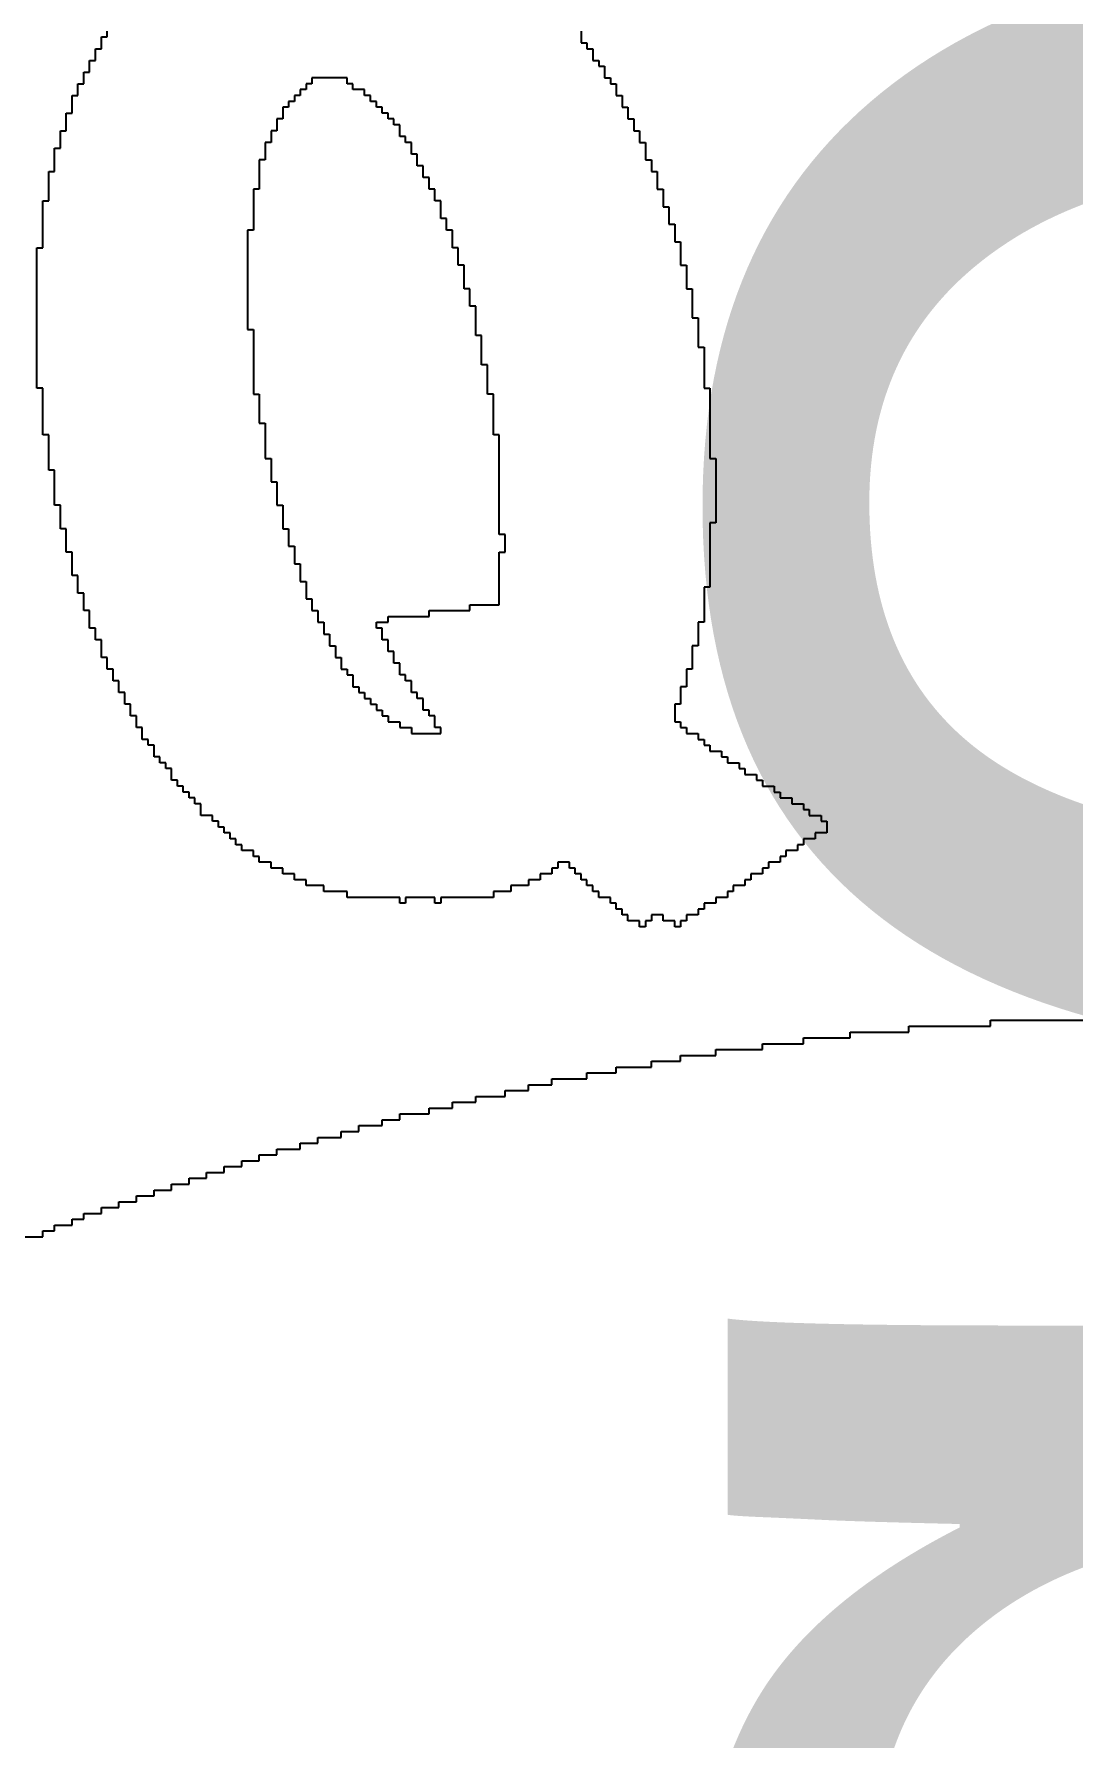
# Model space of a CAD drawing. Header units: millimetres. Extents: x 38.3 to 116.8, y 314 to 397.1.
# Drawn here: x 96.796 to 98.56, y 382.989 to 385.881 of the extents above; entities that cross this region are included whole.
import ezdxf

# ---------------------------------------------------------------- set-up
doc = ezdxf.new("R2010")
doc.units = ezdxf.units.MM
doc.layers.add('BottomOverlay', color=54, linetype='Continuous')
doc.layers.add('TopOverlay', color=2, linetype='Continuous')

# ---------------------------------------------------------------- blocks, each defined once
blk = doc.blocks.new('4S6TMP_L____85')
at = {"layer": 'TopOverlay'}
for p, q in [((-2.0128, 7.1619), (-2.0128, 7.1718)), ((-1.2081, 7.1718), (-1.2081, 7.1619)), ((-2.0227, 7.1519), (-2.0227, 7.1619)), ((-2.0227, 7.1619), (-2.0128, 7.1619)), ((-2.0227, 7.142), (-2.0227, 7.1519)), ((-1.2081, 7.1619), (-1.2081, 7.1519)), ((-1.2081, 7.1519), (-1.1982, 7.1519)), ((-1.1982, 7.1519), (-1.1982, 7.142)), ((-2.0426, 7.1122), (-2.0426, 7.1221)), ((-2.0426, 7.1221), (-2.0326, 7.1221)), ((-2.0326, 7.1321), (-2.0326, 7.142)), ((-2.0326, 7.142), (-2.0227, 7.142)), ((-2.0326, 7.1221), (-2.0326, 7.1321)), ((-1.1982, 7.142), (-1.1883, 7.142)), ((-1.1883, 7.142), (-1.1883, 7.1321)), ((-1.1883, 7.1321), (-1.1883, 7.1221)), ((-1.1883, 7.1221), (-1.1783, 7.1221)), ((-1.1783, 7.1221), (-1.1783, 7.1122)), ((-2.0525, 7.0923), (-2.0525, 7.1023)), ((-2.0525, 7.1023), (-2.0426, 7.1023)), ((-2.0525, 7.0824), (-2.0525, 7.0923)), ((-2.0426, 7.1023), (-2.0426, 7.1122)), ((-1.6055, 7.0923), (-1.6651, 7.0923)), ((-1.6651, 7.0923), (-1.6651, 7.0824)), ((-1.6055, 7.0824), (-1.6055, 7.0923)), ((-1.1783, 7.1122), (-1.1684, 7.1122)), ((-1.1684, 7.1122), (-1.1684, 7.1023)), ((-1.1684, 7.1023), (-1.1684, 7.0923)), ((-1.1684, 7.0923), (-1.1585, 7.0923)), ((-1.1585, 7.0923), (-1.1585, 7.0824)), ((-2.0724, 7.0526), (-2.0724, 7.0625)), ((-2.0724, 7.0625), (-2.0624, 7.0625)), ((-2.0624, 7.0725), (-2.0624, 7.0824)), ((-2.0624, 7.0824), (-2.0525, 7.0824)), ((-2.0624, 7.0625), (-2.0624, 7.0725)), ((-1.685, 7.0625), (-1.6949, 7.0625)), ((-1.6949, 7.0625), (-1.6949, 7.0526)), ((-1.675, 7.0725), (-1.685, 7.0725)), ((-1.685, 7.0725), (-1.685, 7.0625)), ((-1.6651, 7.0824), (-1.675, 7.0824)), ((-1.675, 7.0824), (-1.675, 7.0725)), ((-1.5955, 7.0824), (-1.6055, 7.0824)), ((-1.5955, 7.0725), (-1.5955, 7.0824)), ((-1.5757, 7.0725), (-1.5955, 7.0725)), ((-1.5757, 7.0625), (-1.5757, 7.0725)), ((-1.5657, 7.0625), (-1.5757, 7.0625)), ((-1.5657, 7.0526), (-1.5657, 7.0625)), ((-1.1585, 7.0824), (-1.1485, 7.0824)), ((-1.1485, 7.0824), (-1.1485, 7.0725)), ((-1.1485, 7.0725), (-1.1485, 7.0625)), ((-1.1485, 7.0625), (-1.1386, 7.0625)), ((-1.1386, 7.0625), (-1.1386, 7.0526)), ((-2.0823, 7.0228), (-2.0823, 7.0327)), ((-2.0823, 7.0327), (-2.0724, 7.0327)), ((-2.0724, 7.0427), (-2.0724, 7.0526)), ((-2.0724, 7.0327), (-2.0724, 7.0427)), ((-1.7048, 7.0427), (-1.7148, 7.0427)), ((-1.7148, 7.0427), (-1.7148, 7.0327)), ((-1.7148, 7.0327), (-1.7148, 7.0228)), ((-1.6949, 7.0526), (-1.7048, 7.0526)), ((-1.7048, 7.0526), (-1.7048, 7.0427)), ((-1.5558, 7.0526), (-1.5657, 7.0526)), ((-1.5558, 7.0427), (-1.5558, 7.0526)), ((-1.5459, 7.0427), (-1.5558, 7.0427)), ((-1.5459, 7.0327), (-1.5459, 7.0427)), ((-1.5359, 7.0327), (-1.5459, 7.0327)), ((-1.5359, 7.0228), (-1.5359, 7.0327)), ((-1.1386, 7.0526), (-1.1386, 7.0427)), ((-1.1386, 7.0427), (-1.1287, 7.0427)), ((-1.1287, 7.0427), (-1.1287, 7.0327)), ((-1.1287, 7.0327), (-1.1287, 7.0228)), ((-2.0922, 6.993), (-2.0922, 7.0029)), ((-2.0922, 7.0029), (-2.0823, 7.0029)), ((-2.0823, 7.0129), (-2.0823, 7.0228)), ((-2.0823, 7.0029), (-2.0823, 7.0129)), ((-1.7247, 7.0029), (-1.7346, 7.0029)), ((-1.7346, 7.0029), (-1.7346, 6.993)), ((-1.7148, 7.0228), (-1.7247, 7.0228)), ((-1.7247, 7.0228), (-1.7247, 7.0129)), ((-1.7247, 7.0129), (-1.7247, 7.0029)), ((-1.526, 7.0228), (-1.5359, 7.0228)), ((-1.526, 7.0129), (-1.526, 7.0228)), ((-1.5161, 7.0129), (-1.526, 7.0129)), ((-1.5161, 7.0029), (-1.5161, 7.0129)), ((-1.5161, 6.993), (-1.5161, 7.0029)), ((-1.1287, 7.0228), (-1.1187, 7.0228)), ((-1.1187, 7.0228), (-1.1187, 7.0129)), ((-1.1187, 7.0129), (-1.1187, 7.0029)), ((-1.1187, 7.0029), (-1.1088, 7.0029)), ((-1.1088, 7.0029), (-1.1088, 6.993)), ((-2.1022, 6.9632), (-2.1022, 6.9731)), ((-2.1022, 6.9731), (-2.0922, 6.9731)), ((-2.0922, 6.9831), (-2.0922, 6.993)), ((-2.0922, 6.9731), (-2.0922, 6.9831)), ((-1.7346, 6.9831), (-1.7446, 6.9831)), ((-1.7446, 6.9831), (-1.7446, 6.9731)), ((-1.7446, 6.9731), (-1.7446, 6.9632)), ((-1.7346, 6.993), (-1.7346, 6.9831)), ((-1.5061, 6.993), (-1.5161, 6.993)), ((-1.5061, 6.9831), (-1.5061, 6.993)), ((-1.4962, 6.9831), (-1.5061, 6.9831)), ((-1.4962, 6.9731), (-1.4962, 6.9831)), ((-1.4962, 6.9632), (-1.4962, 6.9731)), ((-1.1088, 6.993), (-1.1088, 6.9831)), ((-1.1088, 6.9831), (-1.0989, 6.9831)), ((-1.0989, 6.9831), (-1.0989, 6.9731)), ((-1.0989, 6.9731), (-1.0989, 6.9632)), ((-2.1022, 6.9533), (-2.1022, 6.9632)), ((-2.1022, 6.9433), (-2.1022, 6.9533)), ((-2.1022, 6.9334), (-2.1022, 6.9433)), ((-1.7446, 6.9533), (-1.7545, 6.9533)), ((-1.7545, 6.9533), (-1.7545, 6.9433)), ((-1.7545, 6.9433), (-1.7545, 6.9334)), ((-1.7446, 6.9632), (-1.7446, 6.9533)), ((-1.4863, 6.9632), (-1.4962, 6.9632)), ((-1.4863, 6.9533), (-1.4863, 6.9632)), ((-1.4863, 6.9433), (-1.4863, 6.9533)), ((-1.4763, 6.9433), (-1.4863, 6.9433)), ((-1.4763, 6.9334), (-1.4763, 6.9433)), ((-1.0989, 6.9632), (-1.0989, 6.9533)), ((-1.0989, 6.9533), (-1.0889, 6.9533)), ((-1.0889, 6.9533), (-1.0889, 6.9433)), ((-1.0889, 6.9433), (-1.0889, 6.9334)), ((-2.1121, 6.9235), (-2.1121, 6.9334)), ((-2.1121, 6.9334), (-2.1022, 6.9334)), ((-2.1121, 6.9135), (-2.1121, 6.9235)), ((-2.1121, 6.9036), (-2.1121, 6.9135)), ((-1.7545, 6.9334), (-1.7545, 6.9235)), ((-1.7545, 6.9235), (-1.7545, 6.9135)), ((-1.7545, 6.9135), (-1.7545, 6.9036)), ((-1.4763, 6.9235), (-1.4763, 6.9334)), ((-1.4664, 6.9235), (-1.4763, 6.9235)), ((-1.4664, 6.9135), (-1.4664, 6.9235)), ((-1.4664, 6.9036), (-1.4664, 6.9135)), ((-1.0889, 6.9334), (-1.079, 6.9334)), ((-1.079, 6.9334), (-1.079, 6.9235)), ((-1.079, 6.9235), (-1.079, 6.9135)), ((-1.079, 6.9135), (-1.079, 6.9036)), ((-2.122, 6.8738), (-2.122, 6.8837)), ((-2.122, 6.8837), (-2.1121, 6.8837)), ((-2.1121, 6.8937), (-2.1121, 6.9036)), ((-2.1121, 6.8837), (-2.1121, 6.8937)), ((-1.7545, 6.9036), (-1.7644, 6.9036)), ((-1.7644, 6.9036), (-1.7644, 6.8937)), ((-1.7644, 6.8937), (-1.7644, 6.8837)), ((-1.7644, 6.8837), (-1.7644, 6.8738)), ((-1.4565, 6.9036), (-1.4664, 6.9036)), ((-1.4565, 6.8937), (-1.4565, 6.9036)), ((-1.4565, 6.8837), (-1.4565, 6.8937)), ((-1.4465, 6.8837), (-1.4565, 6.8837)), ((-1.4465, 6.8738), (-1.4465, 6.8837)), ((-1.079, 6.9036), (-1.0691, 6.9036)), ((-1.0691, 6.9036), (-1.0691, 6.8937)), ((-1.0691, 6.8937), (-1.0691, 6.8837)), ((-1.0691, 6.8837), (-1.0691, 6.8738)), ((-2.122, 6.8639), (-2.122, 6.8738)), ((-2.122, 6.8539), (-2.122, 6.8639)), ((-2.122, 6.844), (-2.122, 6.8539)), ((-1.7644, 6.8738), (-1.7644, 6.8639)), ((-1.7644, 6.8639), (-1.7644, 6.8539)), ((-1.7644, 6.8539), (-1.7644, 6.844)), ((-1.4465, 6.8639), (-1.4465, 6.8738)), ((-1.4465, 6.8539), (-1.4465, 6.8639)), ((-1.4366, 6.8539), (-1.4465, 6.8539)), ((-1.4366, 6.844), (-1.4366, 6.8539)), ((-1.0691, 6.8738), (-1.0591, 6.8738)), ((-1.0591, 6.8738), (-1.0591, 6.8639)), ((-1.0591, 6.8639), (-1.0591, 6.8539)), ((-1.0591, 6.8539), (-1.0591, 6.844)), ((-2.122, 6.8341), (-2.122, 6.844)), ((-2.122, 6.8241), (-2.122, 6.8341)), ((-1.7644, 6.8341), (-1.7744, 6.8341)), ((-1.7744, 6.8341), (-1.7744, 6.8241)), ((-1.7644, 6.844), (-1.7644, 6.8341)), ((-1.4366, 6.8341), (-1.4366, 6.844)), ((-1.4267, 6.8341), (-1.4366, 6.8341)), ((-1.4267, 6.8241), (-1.4267, 6.8341)), ((-1.0591, 6.844), (-1.0492, 6.844)), ((-1.0492, 6.844), (-1.0492, 6.8341)), ((-1.0492, 6.8341), (-1.0492, 6.8241)), ((-2.132, 6.7943), (-2.132, 6.8043)), ((-2.132, 6.8043), (-2.122, 6.8043)), ((-2.122, 6.8142), (-2.122, 6.8241)), ((-2.122, 6.8043), (-2.122, 6.8142)), ((-1.7744, 6.8241), (-1.7744, 6.8142)), ((-1.7744, 6.8142), (-1.7744, 6.8043)), ((-1.7744, 6.8043), (-1.7744, 6.7943)), ((-1.4267, 6.8142), (-1.4267, 6.8241)), ((-1.4267, 6.8043), (-1.4267, 6.8142)), ((-1.4167, 6.8043), (-1.4267, 6.8043)), ((-1.4167, 6.7943), (-1.4167, 6.8043)), ((-1.0492, 6.8241), (-1.0492, 6.8142)), ((-1.0492, 6.8142), (-1.0392, 6.8142)), ((-1.0392, 6.8142), (-1.0392, 6.8043)), ((-1.0392, 6.8043), (-1.0392, 6.7943)), ((-2.132, 6.7844), (-2.132, 6.7943)), ((-2.132, 6.7745), (-2.132, 6.7844)), ((-2.132, 6.7645), (-2.132, 6.7745)), ((-1.7744, 6.7943), (-1.7744, 6.7844)), ((-1.7744, 6.7844), (-1.7744, 6.7745)), ((-1.7744, 6.7745), (-1.7744, 6.7645)), ((-1.4167, 6.7844), (-1.4167, 6.7943)), ((-1.4167, 6.7745), (-1.4167, 6.7844)), ((-1.4068, 6.7745), (-1.4167, 6.7745)), ((-1.4068, 6.7645), (-1.4068, 6.7745)), ((-1.0392, 6.7943), (-1.0392, 6.7844)), ((-1.0392, 6.7844), (-1.0392, 6.7745)), ((-1.0392, 6.7745), (-1.0293, 6.7745)), ((-1.0293, 6.7745), (-1.0293, 6.7645)), ((-2.132, 6.7546), (-2.132, 6.7645)), ((-2.132, 6.7446), (-2.132, 6.7546)), ((-2.132, 6.7347), (-2.132, 6.7446)), ((-1.7744, 6.7645), (-1.7744, 6.7546)), ((-1.7744, 6.7546), (-1.7744, 6.7446)), ((-1.7744, 6.7446), (-1.7744, 6.7347)), ((-1.4068, 6.7546), (-1.4068, 6.7645)), ((-1.4068, 6.7446), (-1.4068, 6.7546)), ((-1.4068, 6.7347), (-1.4068, 6.7446)), ((-1.0293, 6.7645), (-1.0293, 6.7546)), ((-1.0293, 6.7546), (-1.0293, 6.7446)), ((-1.0293, 6.7446), (-1.0293, 6.7347)), ((-2.132, 6.7248), (-2.132, 6.7347)), ((-2.132, 6.7148), (-2.132, 6.7248)), ((-2.132, 6.7049), (-2.132, 6.7148)), ((-1.7744, 6.7347), (-1.7744, 6.7248)), ((-1.7744, 6.7248), (-1.7744, 6.7148)), ((-1.7744, 6.7148), (-1.7744, 6.7049)), ((-1.3969, 6.7347), (-1.4068, 6.7347)), ((-1.3969, 6.7248), (-1.3969, 6.7347)), ((-1.3969, 6.7148), (-1.3969, 6.7248)), ((-1.3969, 6.7049), (-1.3969, 6.7148)), ((-1.0293, 6.7347), (-1.0194, 6.7347)), ((-1.0194, 6.7347), (-1.0194, 6.7248)), ((-1.0194, 6.7248), (-1.0194, 6.7148)), ((-1.0194, 6.7148), (-1.0194, 6.7049)), ((-2.132, 6.695), (-2.132, 6.7049)), ((-2.132, 6.685), (-2.132, 6.695)), ((-2.132, 6.6751), (-2.132, 6.685)), ((-1.7744, 6.7049), (-1.7744, 6.695)), ((-1.7744, 6.695), (-1.7744, 6.685)), ((-1.7744, 6.685), (-1.7744, 6.6751)), ((-1.3869, 6.7049), (-1.3969, 6.7049)), ((-1.3869, 6.695), (-1.3869, 6.7049)), ((-1.3869, 6.685), (-1.3869, 6.695)), ((-1.3869, 6.6751), (-1.3869, 6.685)), ((-1.0194, 6.7049), (-1.0194, 6.695)), ((-1.0194, 6.695), (-1.0194, 6.685)), ((-1.0194, 6.685), (-1.0094, 6.685)), ((-1.0094, 6.685), (-1.0094, 6.6751)), ((-2.132, 6.6652), (-2.132, 6.6751)), ((-2.132, 6.6552), (-2.132, 6.6652)), ((-2.132, 6.6453), (-2.132, 6.6552)), ((-1.7744, 6.6751), (-1.7744, 6.6652)), ((-1.7744, 6.6652), (-1.7644, 6.6652)), ((-1.7644, 6.6652), (-1.7644, 6.6552)), ((-1.7644, 6.6552), (-1.7644, 6.6453)), ((-1.3869, 6.6652), (-1.3869, 6.6751)), ((-1.3869, 6.6552), (-1.3869, 6.6652)), ((-1.377, 6.6552), (-1.3869, 6.6552)), ((-1.377, 6.6453), (-1.377, 6.6552)), ((-1.0094, 6.6751), (-1.0094, 6.6652)), ((-1.0094, 6.6652), (-1.0094, 6.6552)), ((-1.0094, 6.6552), (-1.0094, 6.6453)), ((-2.132, 6.6354), (-2.132, 6.6453)), ((-2.132, 6.6254), (-2.132, 6.6354)), ((-2.132, 6.6155), (-2.132, 6.6254)), ((-1.7644, 6.6453), (-1.7644, 6.6354)), ((-1.7644, 6.6354), (-1.7644, 6.6254)), ((-1.7644, 6.6254), (-1.7644, 6.6155)), ((-1.377, 6.6354), (-1.377, 6.6453)), ((-1.377, 6.6254), (-1.377, 6.6354)), ((-1.377, 6.6155), (-1.377, 6.6254)), ((-1.0094, 6.6453), (-1.0094, 6.6354)), ((-1.0094, 6.6354), (-0.9995, 6.6354)), ((-0.9995, 6.6354), (-0.9995, 6.6254)), ((-0.9995, 6.6254), (-0.9995, 6.6155)), ((-2.132, 6.6056), (-2.132, 6.6155)), ((-2.132, 6.5956), (-2.132, 6.6056)), ((-2.132, 6.5857), (-2.132, 6.5956)), ((-1.7644, 6.6155), (-1.7644, 6.6056)), ((-1.7644, 6.6056), (-1.7644, 6.5956)), ((-1.7644, 6.5956), (-1.7644, 6.5857)), ((-1.377, 6.6056), (-1.377, 6.6155)), ((-1.3671, 6.6056), (-1.377, 6.6056)), ((-1.3671, 6.5956), (-1.3671, 6.6056)), ((-1.3671, 6.5857), (-1.3671, 6.5956)), ((-0.9995, 6.6155), (-0.9995, 6.6056)), ((-0.9995, 6.6056), (-0.9995, 6.5956)), ((-0.9995, 6.5956), (-0.9995, 6.5857)), ((-2.132, 6.5758), (-2.132, 6.5857)), ((-2.132, 6.5658), (-2.132, 6.5758)), ((-2.122, 6.5658), (-2.132, 6.5658)), ((-2.122, 6.5559), (-2.122, 6.5658)), ((-1.7644, 6.5857), (-1.7644, 6.5758)), ((-1.7644, 6.5758), (-1.7644, 6.5658)), ((-1.7644, 6.5658), (-1.7644, 6.5559)), ((-1.3671, 6.5758), (-1.3671, 6.5857)), ((-1.3671, 6.5658), (-1.3671, 6.5758)), ((-1.3671, 6.5559), (-1.3671, 6.5658)), ((-0.9995, 6.5857), (-0.9995, 6.5758)), ((-0.9995, 6.5758), (-0.9995, 6.5658)), ((-0.9995, 6.5658), (-0.9896, 6.5658)), ((-0.9896, 6.5658), (-0.9896, 6.5559)), ((-2.122, 6.546), (-2.122, 6.5559)), ((-2.122, 6.536), (-2.122, 6.546)), ((-2.122, 6.5261), (-2.122, 6.536)), ((-1.7644, 6.5559), (-1.7545, 6.5559)), ((-1.7545, 6.5559), (-1.7545, 6.546)), ((-1.7545, 6.546), (-1.7545, 6.536)), ((-1.7545, 6.536), (-1.7545, 6.5261)), ((-1.3571, 6.5559), (-1.3671, 6.5559)), ((-1.3571, 6.546), (-1.3571, 6.5559)), ((-1.3571, 6.536), (-1.3571, 6.546)), ((-1.3571, 6.5261), (-1.3571, 6.536)), ((-0.9896, 6.5559), (-0.9896, 6.546)), ((-0.9896, 6.546), (-0.9896, 6.536)), ((-0.9896, 6.536), (-0.9896, 6.5261)), ((-2.122, 6.5162), (-2.122, 6.5261)), ((-2.122, 6.5062), (-2.122, 6.5162)), ((-1.7545, 6.5261), (-1.7545, 6.5162)), ((-1.7545, 6.5162), (-1.7545, 6.5062)), ((-1.3571, 6.5162), (-1.3571, 6.5261)), ((-1.3571, 6.5062), (-1.3571, 6.5162)), ((-0.9896, 6.5261), (-0.9896, 6.5162)), ((-0.9896, 6.5162), (-0.9896, 6.5062)), ((-2.122, 6.4963), (-2.122, 6.5062)), ((-2.122, 6.4864), (-2.122, 6.4963)), ((-2.1121, 6.4864), (-2.122, 6.4864)), ((-2.1121, 6.4764), (-2.1121, 6.4864)), ((-1.7545, 6.5062), (-1.7446, 6.5062)), ((-1.7446, 6.5062), (-1.7446, 6.4963)), ((-1.7446, 6.4963), (-1.7446, 6.4864)), ((-1.7446, 6.4864), (-1.7446, 6.4764)), ((-1.3571, 6.4963), (-1.3571, 6.5062)), ((-1.3571, 6.4864), (-1.3571, 6.4963)), ((-1.3472, 6.4864), (-1.3571, 6.4864)), ((-1.3472, 6.4764), (-1.3472, 6.4864)), ((-0.9896, 6.5062), (-0.9896, 6.4963)), ((-0.9896, 6.4963), (-0.9896, 6.4864)), ((-0.9896, 6.4864), (-0.9896, 6.4764)), ((-2.1121, 6.4665), (-2.1121, 6.4764)), ((-2.1121, 6.4566), (-2.1121, 6.4665)), ((-2.1121, 6.4466), (-2.1121, 6.4566)), ((-1.7446, 6.4764), (-1.7446, 6.4665)), ((-1.7446, 6.4665), (-1.7446, 6.4566)), ((-1.7446, 6.4566), (-1.7446, 6.4466)), ((-1.3472, 6.4665), (-1.3472, 6.4764)), ((-1.3472, 6.4566), (-1.3472, 6.4665)), ((-1.3472, 6.4466), (-1.3472, 6.4566)), ((-0.9896, 6.4764), (-0.9896, 6.4665)), ((-0.9896, 6.4665), (-0.9896, 6.4566)), ((-0.9896, 6.4566), (-0.9896, 6.4466)), ((-2.1121, 6.4367), (-2.1121, 6.4466)), ((-2.1121, 6.4268), (-2.1121, 6.4367)), ((-2.1022, 6.4268), (-2.1121, 6.4268)), ((-2.1022, 6.4168), (-2.1022, 6.4268)), ((-1.7446, 6.4466), (-1.7346, 6.4466)), ((-1.7346, 6.4466), (-1.7346, 6.4367)), ((-1.7346, 6.4367), (-1.7346, 6.4268)), ((-1.7346, 6.4268), (-1.7346, 6.4168)), ((-1.3472, 6.4367), (-1.3472, 6.4466)), ((-1.3472, 6.4268), (-1.3472, 6.4367)), ((-1.3472, 6.4168), (-1.3472, 6.4268)), ((-0.9896, 6.4466), (-0.9796, 6.4466)), ((-0.9796, 6.4466), (-0.9796, 6.4367)), ((-0.9796, 6.4367), (-0.9796, 6.4268)), ((-0.9796, 6.4268), (-0.9796, 6.4168)), ((-2.1022, 6.4069), (-2.1022, 6.4168)), ((-2.1022, 6.397), (-2.1022, 6.4069)), ((-2.1022, 6.387), (-2.1022, 6.397)), ((-1.7346, 6.4168), (-1.7346, 6.4069)), ((-1.7346, 6.4069), (-1.7247, 6.4069)), ((-1.7247, 6.4069), (-1.7247, 6.397)), ((-1.7247, 6.397), (-1.7247, 6.387)), ((-1.3472, 6.4069), (-1.3472, 6.4168)), ((-1.3472, 6.397), (-1.3472, 6.4069)), ((-1.3472, 6.387), (-1.3472, 6.397)), ((-0.9796, 6.4168), (-0.9796, 6.4069)), ((-0.9796, 6.4069), (-0.9796, 6.397)), ((-0.9796, 6.397), (-0.9796, 6.387)), ((-2.1022, 6.3771), (-2.1022, 6.387)), ((-2.1022, 6.3672), (-2.1022, 6.3771)), ((-2.0922, 6.3672), (-2.1022, 6.3672)), ((-2.0922, 6.3572), (-2.0922, 6.3672)), ((-1.7247, 6.387), (-1.7247, 6.3771)), ((-1.7247, 6.3771), (-1.7247, 6.3672)), ((-1.7247, 6.3672), (-1.7148, 6.3672)), ((-1.7148, 6.3672), (-1.7148, 6.3572)), ((-1.3472, 6.3771), (-1.3472, 6.387)), ((-1.3472, 6.3672), (-1.3472, 6.3771)), ((-1.3472, 6.3572), (-1.3472, 6.3672)), ((-0.9796, 6.387), (-0.9796, 6.3771)), ((-0.9796, 6.3771), (-0.9796, 6.3672)), ((-0.9796, 6.3672), (-0.9796, 6.3572)), ((-2.0922, 6.3473), (-2.0922, 6.3572)), ((-2.0922, 6.3374), (-2.0922, 6.3473)), ((-2.0922, 6.3274), (-2.0922, 6.3374)), ((-1.7148, 6.3572), (-1.7148, 6.3473)), ((-1.7148, 6.3473), (-1.7148, 6.3374)), ((-1.7148, 6.3374), (-1.7148, 6.3274)), ((-1.3472, 6.3473), (-1.3472, 6.3572)), ((-1.3472, 6.3374), (-1.3472, 6.3473)), ((-1.3472, 6.3274), (-1.3472, 6.3374)), ((-0.9796, 6.3374), (-0.9896, 6.3374)), ((-0.9896, 6.3374), (-0.9896, 6.3274)), ((-0.9796, 6.3572), (-0.9796, 6.3473)), ((-0.9796, 6.3473), (-0.9796, 6.3374)), ((-2.0823, 6.3274), (-2.0922, 6.3274)), ((-2.0823, 6.3175), (-2.0823, 6.3274)), ((-2.0823, 6.3076), (-2.0823, 6.3175)), ((-2.0823, 6.2976), (-2.0823, 6.3076)), ((-1.7148, 6.3274), (-1.7048, 6.3274)), ((-1.7048, 6.3274), (-1.7048, 6.3175)), ((-1.7048, 6.3175), (-1.7048, 6.3076)), ((-1.7048, 6.3076), (-1.7048, 6.2976)), ((-1.3472, 6.3175), (-1.3472, 6.3274)), ((-1.3373, 6.3175), (-1.3472, 6.3175)), ((-1.3373, 6.3076), (-1.3373, 6.3175)), ((-1.3373, 6.2976), (-1.3373, 6.3076)), ((-0.9896, 6.3274), (-0.9896, 6.3175)), ((-0.9896, 6.3175), (-0.9896, 6.3076)), ((-0.9896, 6.3076), (-0.9896, 6.2976)), ((-2.0823, 6.2877), (-2.0823, 6.2976)), ((-2.0724, 6.2877), (-2.0823, 6.2877)), ((-2.0724, 6.2778), (-2.0724, 6.2877)), ((-2.0724, 6.2678), (-2.0724, 6.2778)), ((-1.7048, 6.2976), (-1.6949, 6.2976)), ((-1.6949, 6.2976), (-1.6949, 6.2877)), ((-1.6949, 6.2877), (-1.6949, 6.2778)), ((-1.6949, 6.2778), (-1.6949, 6.2678)), ((-1.3472, 6.2778), (-1.3472, 6.2877)), ((-1.3472, 6.2877), (-1.3373, 6.2877)), ((-1.3472, 6.2678), (-1.3472, 6.2778)), ((-1.3373, 6.2877), (-1.3373, 6.2976)), ((-0.9896, 6.2976), (-0.9896, 6.2877)), ((-0.9896, 6.2877), (-0.9896, 6.2778)), ((-0.9896, 6.2778), (-0.9896, 6.2678)), ((-2.0724, 6.2579), (-2.0724, 6.2678)), ((-2.0724, 6.248), (-2.0724, 6.2579)), ((-2.0624, 6.248), (-2.0724, 6.248)), ((-2.0624, 6.238), (-2.0624, 6.248)), ((-1.6949, 6.2678), (-1.685, 6.2678)), ((-1.685, 6.2678), (-1.685, 6.2579)), ((-1.685, 6.2579), (-1.685, 6.248)), ((-1.685, 6.248), (-1.685, 6.238)), ((-1.3472, 6.2579), (-1.3472, 6.2678)), ((-1.3472, 6.248), (-1.3472, 6.2579)), ((-1.3472, 6.238), (-1.3472, 6.248)), ((-0.9896, 6.2678), (-0.9896, 6.2579)), ((-0.9896, 6.2579), (-0.9896, 6.248)), ((-0.9896, 6.248), (-0.9896, 6.238)), ((-2.0624, 6.2281), (-2.0624, 6.238)), ((-2.0624, 6.2182), (-2.0624, 6.2281)), ((-2.0525, 6.2182), (-2.0624, 6.2182)), ((-2.0525, 6.2082), (-2.0525, 6.2182)), ((-1.685, 6.238), (-1.675, 6.238)), ((-1.675, 6.238), (-1.675, 6.2281)), ((-1.675, 6.2281), (-1.675, 6.2182)), ((-1.675, 6.2182), (-1.675, 6.2082)), ((-1.3472, 6.2281), (-1.3472, 6.238)), ((-1.3472, 6.2182), (-1.3472, 6.2281)), ((-1.3472, 6.2082), (-1.3472, 6.2182)), ((-0.9896, 6.2281), (-0.9995, 6.2281)), ((-0.9995, 6.2281), (-0.9995, 6.2182)), ((-0.9995, 6.2182), (-0.9995, 6.2082)), ((-0.9896, 6.238), (-0.9896, 6.2281)), ((-2.0525, 6.1983), (-2.0525, 6.2082)), ((-2.0525, 6.1884), (-2.0525, 6.1983)), ((-1.675, 6.2082), (-1.6651, 6.2082)), ((-1.6651, 6.2082), (-1.6651, 6.1983)), ((-1.6651, 6.1983), (-1.6651, 6.1884)), ((-1.3969, 6.1884), (-1.3969, 6.1983)), ((-1.3969, 6.1983), (-1.3472, 6.1983)), ((-1.3472, 6.1983), (-1.3472, 6.2082)), ((-0.9995, 6.2082), (-0.9995, 6.1983)), ((-0.9995, 6.1983), (-0.9995, 6.1884)), ((-2.0426, 6.1884), (-2.0525, 6.1884)), ((-2.0426, 6.1784), (-2.0426, 6.1884)), ((-2.0426, 6.1685), (-2.0426, 6.1784)), ((-2.0426, 6.1586), (-2.0426, 6.1685)), ((-1.6651, 6.1884), (-1.6552, 6.1884)), ((-1.6552, 6.1884), (-1.6552, 6.1784)), ((-1.6552, 6.1784), (-1.6552, 6.1685)), ((-1.6552, 6.1685), (-1.6452, 6.1685)), ((-1.6452, 6.1685), (-1.6452, 6.1586)), ((-1.5558, 6.1586), (-1.5558, 6.1685)), ((-1.5558, 6.1685), (-1.5359, 6.1685)), ((-1.5359, 6.1685), (-1.5359, 6.1784)), ((-1.5359, 6.1784), (-1.4664, 6.1784)), ((-1.4664, 6.1784), (-1.4664, 6.1884)), ((-1.4664, 6.1884), (-1.3969, 6.1884)), ((-0.9995, 6.1685), (-1.0094, 6.1685)), ((-1.0094, 6.1685), (-1.0094, 6.1586)), ((-0.9995, 6.1884), (-0.9995, 6.1784)), ((-0.9995, 6.1784), (-0.9995, 6.1685)), ((-2.0326, 6.1586), (-2.0426, 6.1586)), ((-2.0326, 6.1486), (-2.0326, 6.1586)), ((-2.0326, 6.1387), (-2.0326, 6.1486)), ((-2.0227, 6.1387), (-2.0326, 6.1387)), ((-2.0227, 6.1287), (-2.0227, 6.1387)), ((-1.6452, 6.1586), (-1.6452, 6.1486)), ((-1.6452, 6.1486), (-1.6353, 6.1486)), ((-1.6353, 6.1486), (-1.6353, 6.1387)), ((-1.6353, 6.1387), (-1.6353, 6.1287)), ((-1.5459, 6.1586), (-1.5558, 6.1586)), ((-1.5459, 6.1486), (-1.5459, 6.1586)), ((-1.5459, 6.1387), (-1.5459, 6.1486)), ((-1.5359, 6.1387), (-1.5459, 6.1387)), ((-1.5359, 6.1287), (-1.5359, 6.1387)), ((-1.0094, 6.1586), (-1.0094, 6.1486)), ((-1.0094, 6.1486), (-1.0094, 6.1387)), ((-1.0094, 6.1387), (-1.0094, 6.1287)), ((-2.0227, 6.1188), (-2.0227, 6.1287)), ((-2.0227, 6.1089), (-2.0227, 6.1188)), ((-2.0128, 6.1089), (-2.0227, 6.1089)), ((-2.0128, 6.0989), (-2.0128, 6.1089)), ((-1.6353, 6.1287), (-1.6253, 6.1287)), ((-1.6253, 6.1287), (-1.6253, 6.1188)), ((-1.6253, 6.1188), (-1.6253, 6.1089)), ((-1.6253, 6.1089), (-1.6154, 6.1089)), ((-1.6154, 6.1089), (-1.6154, 6.0989)), ((-1.5359, 6.1188), (-1.5359, 6.1287)), ((-1.526, 6.1188), (-1.5359, 6.1188)), ((-1.526, 6.1089), (-1.526, 6.1188)), ((-1.526, 6.0989), (-1.526, 6.1089)), ((-1.0094, 6.1287), (-1.0194, 6.1287)), ((-1.0194, 6.1287), (-1.0194, 6.1188)), ((-1.0194, 6.1188), (-1.0194, 6.1089)), ((-1.0194, 6.1089), (-1.0194, 6.0989)), ((-2.0128, 6.089), (-2.0128, 6.0989)), ((-2.0028, 6.089), (-2.0128, 6.089)), ((-2.0028, 6.0791), (-2.0028, 6.089)), ((-2.0028, 6.0691), (-2.0028, 6.0791)), ((-1.6154, 6.0989), (-1.6154, 6.089)), ((-1.6154, 6.089), (-1.6055, 6.089)), ((-1.6055, 6.089), (-1.6055, 6.0791)), ((-1.6055, 6.0791), (-1.5955, 6.0791)), ((-1.5955, 6.0791), (-1.5955, 6.0691)), ((-1.5161, 6.0989), (-1.526, 6.0989)), ((-1.5161, 6.089), (-1.5161, 6.0989)), ((-1.5161, 6.0791), (-1.5161, 6.089)), ((-1.5061, 6.0791), (-1.5161, 6.0791)), ((-1.5061, 6.0691), (-1.5061, 6.0791)), ((-1.0194, 6.089), (-1.0293, 6.089)), ((-1.0293, 6.089), (-1.0293, 6.0791)), ((-1.0293, 6.0791), (-1.0293, 6.0691)), ((-1.0194, 6.0989), (-1.0194, 6.089)), ((-1.9929, 6.0691), (-2.0028, 6.0691)), ((-1.9929, 6.0592), (-1.9929, 6.0691)), ((-1.9929, 6.0493), (-1.9929, 6.0592)), ((-1.983, 6.0493), (-1.9929, 6.0493)), ((-1.983, 6.0393), (-1.983, 6.0493)), ((-1.5955, 6.0691), (-1.5955, 6.0592)), ((-1.5955, 6.0592), (-1.5856, 6.0592)), ((-1.5856, 6.0592), (-1.5856, 6.0493)), ((-1.5856, 6.0493), (-1.5757, 6.0493)), ((-1.5757, 6.0493), (-1.5757, 6.0393)), ((-1.4962, 6.0691), (-1.5061, 6.0691)), ((-1.4962, 6.0592), (-1.4962, 6.0691)), ((-1.4962, 6.0493), (-1.4962, 6.0592)), ((-1.4863, 6.0493), (-1.4962, 6.0493)), ((-1.4863, 6.0393), (-1.4863, 6.0493)), ((-1.0293, 6.0592), (-1.0392, 6.0592)), ((-1.0392, 6.0592), (-1.0392, 6.0493)), ((-1.0392, 6.0493), (-1.0392, 6.0393)), ((-1.0293, 6.0691), (-1.0293, 6.0592)), ((-1.983, 6.0294), (-1.983, 6.0393)), ((-1.973, 6.0294), (-1.983, 6.0294)), ((-1.973, 6.0195), (-1.973, 6.0294)), ((-1.973, 6.0095), (-1.973, 6.0195)), ((-1.5757, 6.0393), (-1.5657, 6.0393)), ((-1.5657, 6.0393), (-1.5657, 6.0294)), ((-1.5657, 6.0294), (-1.5558, 6.0294)), ((-1.5558, 6.0294), (-1.5558, 6.0195)), ((-1.5558, 6.0195), (-1.5459, 6.0195)), ((-1.5459, 6.0195), (-1.5459, 6.0095)), ((-1.4763, 6.0393), (-1.4863, 6.0393)), ((-1.4763, 6.0294), (-1.4763, 6.0393)), ((-1.4763, 6.0195), (-1.4763, 6.0294)), ((-1.4664, 6.0195), (-1.4763, 6.0195)), ((-1.4664, 6.0095), (-1.4664, 6.0195)), ((-1.0392, 6.0294), (-1.0492, 6.0294)), ((-1.0492, 6.0294), (-1.0492, 6.0195)), ((-1.0492, 6.0195), (-1.0492, 6.0095)), ((-1.0392, 6.0393), (-1.0392, 6.0294)), ((-1.9631, 6.0095), (-1.973, 6.0095)), ((-1.9631, 5.9996), (-1.9631, 6.0095)), ((-1.9631, 5.9897), (-1.9631, 5.9996)), ((-1.9532, 5.9897), (-1.9631, 5.9897)), ((-1.9532, 5.9797), (-1.9532, 5.9897)), ((-1.5459, 6.0095), (-1.5359, 6.0095)), ((-1.5359, 6.0095), (-1.5359, 5.9996)), ((-1.5359, 5.9996), (-1.5161, 5.9996)), ((-1.5161, 5.9996), (-1.5161, 5.9897)), ((-1.5161, 5.9897), (-1.4962, 5.9897)), ((-1.4962, 5.9897), (-1.4962, 5.9797)), ((-1.4565, 6.0095), (-1.4664, 6.0095)), ((-1.4565, 5.9996), (-1.4565, 6.0095)), ((-1.4565, 5.9897), (-1.4565, 5.9996)), ((-1.4465, 5.9897), (-1.4565, 5.9897)), ((-1.4465, 5.9797), (-1.4465, 5.9897)), ((-1.0492, 6.0095), (-1.0492, 5.9996)), ((-1.0492, 5.9996), (-1.0392, 5.9996)), ((-1.0392, 5.9996), (-1.0392, 5.9897)), ((-1.0392, 5.9897), (-1.0293, 5.9897)), ((-1.0293, 5.9897), (-1.0293, 5.9797)), ((-1.9532, 5.9698), (-1.9532, 5.9797)), ((-1.9432, 5.9698), (-1.9532, 5.9698)), ((-1.9432, 5.9599), (-1.9432, 5.9698)), ((-1.9333, 5.9599), (-1.9432, 5.9599)), ((-1.9333, 5.9499), (-1.9333, 5.9599)), ((-1.4962, 5.9797), (-1.4465, 5.9797)), ((-1.0293, 5.9797), (-1.0094, 5.9797)), ((-1.0094, 5.9797), (-1.0094, 5.9698)), ((-1.0094, 5.9698), (-0.9995, 5.9698)), ((-0.9995, 5.9698), (-0.9995, 5.9599)), ((-0.9995, 5.9599), (-0.9896, 5.9599)), ((-0.9896, 5.9599), (-0.9896, 5.9499)), ((-1.9333, 5.94), (-1.9333, 5.9499)), ((-1.9234, 5.94), (-1.9333, 5.94)), ((-1.9234, 5.9301), (-1.9234, 5.94)), ((-1.9134, 5.9301), (-1.9234, 5.9301)), ((-1.9134, 5.9201), (-1.9134, 5.9301)), ((-0.9896, 5.9499), (-0.9697, 5.9499)), ((-0.9697, 5.9499), (-0.9697, 5.94)), ((-0.9697, 5.94), (-0.9598, 5.94)), ((-0.9598, 5.94), (-0.9598, 5.9301)), ((-0.9598, 5.9301), (-0.9399, 5.9301)), ((-0.9399, 5.9301), (-0.9399, 5.9201)), ((-1.9035, 5.9201), (-1.9134, 5.9201)), ((-1.9035, 5.9102), (-1.9035, 5.9201)), ((-1.9035, 5.9003), (-1.9035, 5.9102)), ((-1.8936, 5.9003), (-1.9035, 5.9003)), ((-1.8936, 5.8903), (-1.8936, 5.9003)), ((-0.9399, 5.9201), (-0.93, 5.9201)), ((-0.93, 5.9201), (-0.93, 5.9102)), ((-0.93, 5.9102), (-0.9101, 5.9102)), ((-0.9101, 5.9102), (-0.9101, 5.9003)), ((-0.9101, 5.9003), (-0.9002, 5.9003)), ((-0.9002, 5.9003), (-0.9002, 5.8903)), ((-1.8836, 5.8903), (-1.8936, 5.8903)), ((-1.8836, 5.8804), (-1.8836, 5.8903)), ((-1.8737, 5.8804), (-1.8836, 5.8804)), ((-1.8737, 5.8705), (-1.8737, 5.8804)), ((-1.8638, 5.8705), (-1.8737, 5.8705)), ((-1.8638, 5.8605), (-1.8638, 5.8705)), ((-0.9002, 5.8903), (-0.8803, 5.8903)), ((-0.8803, 5.8903), (-0.8803, 5.8804)), ((-0.8803, 5.8804), (-0.8704, 5.8804)), ((-0.8704, 5.8804), (-0.8704, 5.8705)), ((-0.8704, 5.8705), (-0.8505, 5.8705)), ((-0.8505, 5.8705), (-0.8505, 5.8605)), ((-1.8538, 5.8605), (-1.8638, 5.8605)), ((-1.8538, 5.8506), (-1.8538, 5.8605)), ((-1.8538, 5.8407), (-1.8538, 5.8506)), ((-0.8505, 5.8605), (-0.8306, 5.8605)), ((-0.8306, 5.8605), (-0.8306, 5.8506)), ((-0.8306, 5.8506), (-0.8207, 5.8506)), ((-0.8207, 5.8506), (-0.8207, 5.8407)), ((-1.834, 5.8407), (-1.8538, 5.8407)), ((-1.834, 5.8307), (-1.834, 5.8407)), ((-1.824, 5.8307), (-1.834, 5.8307)), ((-1.824, 5.8208), (-1.824, 5.8307)), ((-1.8141, 5.8208), (-1.824, 5.8208)), ((-1.8141, 5.8109), (-1.8141, 5.8208)), ((-0.8207, 5.8407), (-0.8008, 5.8407)), ((-0.8008, 5.8407), (-0.8008, 5.8307)), ((-0.8008, 5.8307), (-0.7909, 5.8307)), ((-0.7909, 5.8307), (-0.7909, 5.8208)), ((-0.7909, 5.8208), (-0.7909, 5.8109)), ((-1.8042, 5.8109), (-1.8141, 5.8109)), ((-1.8042, 5.8009), (-1.8042, 5.8109)), ((-1.7942, 5.8009), (-1.8042, 5.8009)), ((-1.7942, 5.791), (-1.7942, 5.8009)), ((-1.7843, 5.791), (-1.7942, 5.791)), ((-1.7843, 5.7811), (-1.7843, 5.791)), ((-0.8306, 5.791), (-0.8406, 5.791)), ((-0.8406, 5.791), (-0.8406, 5.7811)), ((-0.8108, 5.8009), (-0.8306, 5.8009)), ((-0.8306, 5.8009), (-0.8306, 5.791)), ((-0.7909, 5.8109), (-0.8108, 5.8109)), ((-0.8108, 5.8109), (-0.8108, 5.8009)), ((-1.7644, 5.7811), (-1.7843, 5.7811)), ((-1.7644, 5.7711), (-1.7644, 5.7811)), ((-1.7545, 5.7711), (-1.7644, 5.7711)), ((-1.7545, 5.7612), (-1.7545, 5.7711)), ((-1.7346, 5.7612), (-1.7545, 5.7612)), ((-1.7346, 5.7513), (-1.7346, 5.7612)), ((-1.228, 5.7612), (-1.2479, 5.7612)), ((-1.2479, 5.7612), (-1.2479, 5.7513)), ((-1.228, 5.7513), (-1.228, 5.7612)), ((-0.8704, 5.7612), (-0.8902, 5.7612)), ((-0.8902, 5.7612), (-0.8902, 5.7513)), ((-0.8604, 5.7711), (-0.8704, 5.7711)), ((-0.8704, 5.7711), (-0.8704, 5.7612)), ((-0.8406, 5.7811), (-0.8604, 5.7811)), ((-0.8604, 5.7811), (-0.8604, 5.7711)), ((-1.7148, 5.7513), (-1.7346, 5.7513)), ((-1.7148, 5.7413), (-1.7148, 5.7513)), ((-1.6949, 5.7413), (-1.7148, 5.7413)), ((-1.6949, 5.7314), (-1.6949, 5.7413)), ((-1.675, 5.7314), (-1.6949, 5.7314)), ((-1.675, 5.7215), (-1.675, 5.7314)), ((-1.2777, 5.7314), (-1.2975, 5.7314)), ((-1.2975, 5.7314), (-1.2975, 5.7215)), ((-1.2578, 5.7413), (-1.2777, 5.7413)), ((-1.2777, 5.7413), (-1.2777, 5.7314)), ((-1.2479, 5.7513), (-1.2578, 5.7513)), ((-1.2578, 5.7513), (-1.2578, 5.7413)), ((-1.2181, 5.7513), (-1.228, 5.7513)), ((-1.2181, 5.7413), (-1.2181, 5.7513)), ((-1.2081, 5.7413), (-1.2181, 5.7413)), ((-1.2081, 5.7314), (-1.2081, 5.7413)), ((-1.1982, 5.7314), (-1.2081, 5.7314)), ((-1.1982, 5.7215), (-1.1982, 5.7314)), ((-0.92, 5.7314), (-0.93, 5.7314)), ((-0.93, 5.7314), (-0.93, 5.7215)), ((-0.9002, 5.7413), (-0.92, 5.7413)), ((-0.92, 5.7413), (-0.92, 5.7314)), ((-0.8902, 5.7513), (-0.9002, 5.7513)), ((-0.9002, 5.7513), (-0.9002, 5.7413)), ((-1.6452, 5.7215), (-1.675, 5.7215)), ((-1.6452, 5.7115), (-1.6452, 5.7215)), ((-1.6055, 5.7115), (-1.6452, 5.7115)), ((-1.6055, 5.7016), (-1.6055, 5.7115)), ((-1.5161, 5.7016), (-1.6055, 5.7016)), ((-1.5161, 5.6917), (-1.5161, 5.7016)), ((-1.4565, 5.7016), (-1.5061, 5.7016)), ((-1.5061, 5.7016), (-1.5061, 5.6917)), ((-1.4565, 5.6917), (-1.4565, 5.7016)), ((-1.3571, 5.7016), (-1.4465, 5.7016)), ((-1.4465, 5.7016), (-1.4465, 5.6917)), ((-1.3273, 5.7115), (-1.3571, 5.7115)), ((-1.3571, 5.7115), (-1.3571, 5.7016)), ((-1.2975, 5.7215), (-1.3273, 5.7215)), ((-1.3273, 5.7215), (-1.3273, 5.7115)), ((-1.1883, 5.7215), (-1.1982, 5.7215)), ((-1.1883, 5.7115), (-1.1883, 5.7215)), ((-1.1783, 5.7115), (-1.1883, 5.7115)), ((-1.1783, 5.7016), (-1.1783, 5.7115)), ((-1.1585, 5.7016), (-1.1783, 5.7016)), ((-1.1585, 5.6917), (-1.1585, 5.7016)), ((-0.9598, 5.7016), (-0.9796, 5.7016)), ((-0.9796, 5.7016), (-0.9796, 5.6917)), ((-0.9498, 5.7115), (-0.9598, 5.7115)), ((-0.9598, 5.7115), (-0.9598, 5.7016)), ((-0.93, 5.7215), (-0.9498, 5.7215)), ((-0.9498, 5.7215), (-0.9498, 5.7115)), ((-1.5061, 5.6917), (-1.5161, 5.6917)), ((-1.4465, 5.6917), (-1.4565, 5.6917)), ((-1.1485, 5.6917), (-1.1585, 5.6917)), ((-1.1485, 5.6817), (-1.1485, 5.6917)), ((-1.1386, 5.6817), (-1.1485, 5.6817)), ((-1.1386, 5.6718), (-1.1386, 5.6817)), ((-1.1287, 5.6718), (-1.1386, 5.6718)), ((-1.1287, 5.6619), (-1.1287, 5.6718)), ((-1.0691, 5.6718), (-1.0889, 5.6718)), ((-1.0889, 5.6718), (-1.0889, 5.6619)), ((-1.0691, 5.6619), (-1.0691, 5.6718)), ((-1.0094, 5.6718), (-1.0293, 5.6718)), ((-1.0293, 5.6718), (-1.0293, 5.6619)), ((-0.9995, 5.6817), (-1.0094, 5.6817)), ((-1.0094, 5.6817), (-1.0094, 5.6718)), ((-0.9796, 5.6917), (-0.9995, 5.6917)), ((-0.9995, 5.6917), (-0.9995, 5.6817)), ((-1.1088, 5.6619), (-1.1287, 5.6619)), ((-1.1088, 5.6519), (-1.1088, 5.6619)), ((-1.0989, 5.6519), (-1.1088, 5.6519)), ((-1.0889, 5.6619), (-1.0989, 5.6619)), ((-1.0989, 5.6619), (-1.0989, 5.6519)), ((-1.0492, 5.6619), (-1.0691, 5.6619)), ((-1.0492, 5.6519), (-1.0492, 5.6619)), ((-1.0392, 5.6519), (-1.0492, 5.6519)), ((-1.0293, 5.6619), (-1.0392, 5.6619)), ((-1.0392, 5.6619), (-1.0392, 5.6519)), ((-0.7512, 5.4632), (-0.7512, 5.4731)), ((-0.7512, 5.4731), (-0.6518, 5.4731)), ((-0.6518, 5.4731), (-0.6518, 5.483)), ((-0.6518, 5.483), (-0.5128, 5.483)), ((-0.5128, 5.483), (-0.5128, 5.493)), ((-0.5128, 5.493), (-0.3141, 5.493)), ((-0.9796, 5.4334), (-0.9796, 5.4433)), ((-0.9796, 5.4433), (-0.9002, 5.4433)), ((-0.9002, 5.4433), (-0.9002, 5.4532)), ((-0.9002, 5.4532), (-0.8306, 5.4532)), ((-0.8306, 5.4532), (-0.8306, 5.4632)), ((-0.8306, 5.4632), (-0.7512, 5.4632)), ((-1.1485, 5.4036), (-1.1485, 5.4135)), ((-1.1485, 5.4135), (-1.0889, 5.4135)), ((-1.0889, 5.4135), (-1.0889, 5.4234)), ((-1.0889, 5.4234), (-1.0392, 5.4234)), ((-1.0392, 5.4234), (-1.0392, 5.4334)), ((-1.0392, 5.4334), (-0.9796, 5.4334)), ((-1.2975, 5.3738), (-1.2975, 5.3837)), ((-1.2975, 5.3837), (-1.2578, 5.3837)), ((-1.2578, 5.3837), (-1.2578, 5.3936)), ((-1.2578, 5.3936), (-1.1982, 5.3936)), ((-1.1982, 5.3936), (-1.1982, 5.4036)), ((-1.1982, 5.4036), (-1.1485, 5.4036)), ((-1.4267, 5.344), (-1.4267, 5.3539)), ((-1.4267, 5.3539), (-1.3869, 5.3539)), ((-1.3869, 5.3539), (-1.3869, 5.3638)), ((-1.3869, 5.3638), (-1.3373, 5.3638)), ((-1.3373, 5.3638), (-1.3373, 5.3738)), ((-1.3373, 5.3738), (-1.2975, 5.3738)), ((-1.5459, 5.3142), (-1.5459, 5.3241)), ((-1.5459, 5.3241), (-1.5161, 5.3241)), ((-1.5161, 5.3241), (-1.5161, 5.334)), ((-1.5161, 5.334), (-1.4664, 5.334)), ((-1.4664, 5.334), (-1.4664, 5.344)), ((-1.4664, 5.344), (-1.4267, 5.344)), ((-1.6552, 5.2844), (-1.6552, 5.2943)), ((-1.6552, 5.2943), (-1.6154, 5.2943)), ((-1.6154, 5.2943), (-1.6154, 5.3042)), ((-1.6154, 5.3042), (-1.5856, 5.3042)), ((-1.5856, 5.3042), (-1.5856, 5.3142)), ((-1.5856, 5.3142), (-1.5459, 5.3142)), ((-1.7545, 5.2546), (-1.7545, 5.2645)), ((-1.7545, 5.2645), (-1.7247, 5.2645)), ((-1.7247, 5.2645), (-1.7247, 5.2744)), ((-1.7247, 5.2744), (-1.685, 5.2744)), ((-1.685, 5.2744), (-1.685, 5.2844)), ((-1.685, 5.2844), (-1.6552, 5.2844)), ((-1.8439, 5.2248), (-1.8439, 5.2347)), ((-1.8439, 5.2347), (-1.8141, 5.2347)), ((-1.8141, 5.2347), (-1.8141, 5.2446)), ((-1.8141, 5.2446), (-1.7843, 5.2446)), ((-1.7843, 5.2446), (-1.7843, 5.2546)), ((-1.7843, 5.2546), (-1.7545, 5.2546)), ((-1.9035, 5.2049), (-1.9035, 5.2148)), ((-1.9035, 5.2148), (-1.8737, 5.2148)), ((-1.8737, 5.2148), (-1.8737, 5.2248)), ((-1.8737, 5.2248), (-1.8439, 5.2248)), ((-1.9929, 5.1751), (-1.9929, 5.185)), ((-1.9929, 5.185), (-1.9631, 5.185)), ((-1.9631, 5.185), (-1.9631, 5.195)), ((-1.9631, 5.195), (-1.9333, 5.195)), ((-1.9333, 5.195), (-1.9333, 5.2049)), ((-1.9333, 5.2049), (-1.9035, 5.2049)), ((-2.0724, 5.1453), (-2.0724, 5.1552)), ((-2.0724, 5.1552), (-2.0525, 5.1552)), ((-2.0525, 5.1552), (-2.0525, 5.1652)), ((-2.0525, 5.1652), (-2.0227, 5.1652)), ((-2.0227, 5.1652), (-2.0227, 5.1751)), ((-2.0227, 5.1751), (-1.9929, 5.1751)), ((-2.1518, 5.1254), (-2.122, 5.1254)), ((-2.122, 5.1254), (-2.122, 5.1354)), ((-2.122, 5.1354), (-2.1022, 5.1354)), ((-2.1022, 5.1354), (-2.1022, 5.1453)), ((-2.1022, 5.1453), (-2.0724, 5.1453))]:
    blk.add_line(p, q, dxfattribs=at)

msp = doc.modelspace()

# ---------------------------------------------------------------- block references
msp.add_blockref('4S6TMP_L____85', (98.933, 378.714))

# ---------------------------------------------------------------- texts
at = {"layer": 'BottomOverlay', "text_generation_flag": 2}
msp.add_text('Kenwood TS-50S', height=2.999999, rotation=90, dxfattribs=at).set_placement((100.2773, 388.874))

doc.saveas('drawing.dxf')
